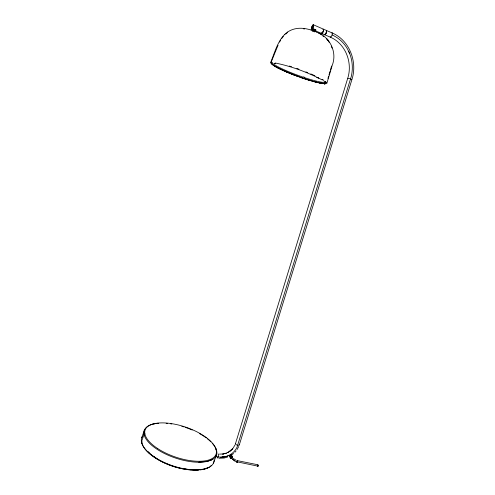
<?xml version="1.0" encoding="UTF-8"?>
<svg xmlns="http://www.w3.org/2000/svg" width="495" height="495" viewBox="0 0 495 495"><rect width="100%" height="100%" fill="white"/><g stroke="black" fill="none" stroke-linecap="round" stroke-linejoin="round"><path stroke-width="0.74" d="M325.487 81.817A29.007 3.533 20.1 0 1 324.856 83.395L324.287 83.432L324.51 84.063L325.116 83.927L324.454 84.032L324.287 83.432L326.001 82.764L325.178 81.514M231.864 457.331L231.938 456.619M229.816 456.149L229.754 456.402A0.947 0.489 -32 0 0 229.903 456.631M314.709 30.362C317.369 31.717 313.112 28.104 312.166 28.716L313.001 25.61L311.411 28.902L312.623 29.428M313.05 26.198L313.001 25.61M211.186 460.096L207.591 461.321A38.109 16.1 18.7 0 1 170.076 456.031A38.109 16.1 18.7 0 1 144.342 435.439L144.045 434.344L144.868 433.892L144.045 434.344L141.452 441.868L141.873 442.573L141.731 440.989L141.824 442.047M315.525 30.845L321.657 33.487C322.833 33.153 324.51 29.125 322.994 29.335M257.468 466.525A0.953 0.334 -79.3 0 0 257.573 466.637L258.112 465.708L257.926 464.786L237.383 460.635L236.882 461.303M312.846 29.514L311.411 28.902A2.37 0.6 -68 0 1 311.497 27.924L311.881 26.73A2.37 0.6 -68 0 1 313.471 25.028A2.37 0.6 -68 0 1 312.166 28.716C312.815 28.042 317.344 31.532 314.832 30.443M311.497 27.924L311.881 26.73M330.437 70.03L331.594 66.027M231.982 456.836L232.204 457.126C230.571 460.146 232.947 454.948 232.056 457.25A1.151 0.6 -32.1 0 1 231.641 457.646L231.468 457.751A1.101 0.575 -32.1 0 1 230.447 457.918A1.101 0.575 -32.1 0 1 230.416 457.219L230.348 457.844A1.151 0.6 -32.1 0 0 230.645 457.974L232.18 457.034L231.549 455.493L230.639 456.656L229.618 456.371L231.245 455.084M326.811 83.494L332.182 65.47C337.417 52.458 330.103 37.088 317.122 32.348M327.956 78.359L328.587 76.261M329.008 74.863L330.054 71.36M235.472 443.681L347.738 78.253C352.768 62.785 345.683 43.69 330.326 37.162M239.295 444.937L351.933 79.491C357.631 62.005 349.662 40.417 332.312 33.004M230.398 457.244C229.853 458.611 232.372 457.745 232.211 456.798L231.908 456.483M230.299 457.219L230.324 458.017L231.703 457.689L232.359 456.866L231.938 456.353M313.273 26.377L312.809 27.602M323.408 30.746L322.944 31.965A2.357 0.625 -67.8 0 1 322.096 33.283M141.78 437.679L144.435 430M312.562 31.037L312.797 30.362L314.993 31.303A1.732 0.322 20.3 0 1 315.049 31.581M313.063 31.253L313.818 29.106M313.483 30.702L314.294 31.074L313.842 30.845L314.436 29.149M314.257 31.767L315.012 29.62M213.456 463.128L216.34 455.245M271.248 61.968L272.621 58.559M272.764 58.212L273.587 56.176M273.716 55.83L275.498 51.418M270.567 62.618C275.752 50.403 279.359 32.732 294.445 28.976C299.661 27.64 305.093 28.271 310.198 29.768M275.641 51.053L278.054 45.255M231.233 454.936L229.519 456.143M232.081 457.213C232.044 456.087 232.403 457.962 231.419 457.986M229.859 456.068L229.754 456.402A0.984 0.507 -32 0 0 229.94 456.644M229.76 456.291L229.859 456.588L229.884 456.037M235.032 444.9L232.941 448.383L229.897 451.248L232.594 448.885L228.096 452.387L227.533 452.653L228.746 451.997L225.454 453.5L224.922 453.637L226.252 453.203L222.651 454.125L223.554 453.952L219.483 454.119M238.732 446.49L237.111 449.51M279.601 42.1L280.535 40.2M312.289 26.39L312.908 25.598M230.348 457.59L230.41 457.584A0.947 0.495 -32.1 0 0 230.559 457.813L231.122 457.813A0.947 0.495 -32.1 0 0 231.728 457.473M281.655 38.542L283.332 36.42M231.833 456.594A1.256 0.656 -32.1 0 1 232.365 457.392L232.136 457.683M257.678 464.978L258.105 465.009A0.897 0.316 -79.3 0 1 257.926 466.315L257.573 466.637M234.884 452.269L236.065 450.933M312.692 25.208L313.415 24.837M237.037 460.888L237.482 460.87L237.439 461.662L237.074 462.448L236.808 462.206M285.819 34.025L286.914 33.153M284.446 34.576L284.817 34.279M287.236 32.348L287.589 32.07M232.186 454.589L233.584 453.488M271.823 62.655L271.464 63.242L271.854 63.923M321.923 33.431L321.558 33.4L324.819 34.805L326.18 32.862L326.576 30.523L313.323 24.756M212.93 459.15L207.615 461.315M324.522 34.409C325.71 35.386 327.04 31.061 326.483 30.443M229.686 456.149L229.216 456.124L231.363 454.831L232.495 456.935M230.639 456.656L231.481 455.951A1.151 0.6 -32 0 0 231.573 455.598L231.549 455.493M209.738 466.952L204.231 469.062L197.474 469.897A38.016 16.477 18.7 0 1 184.573 468.864M324.547 34.563C325.797 35.021 327.121 31.371 326.36 30.43L332.089 32.911M231.648 457.628L230.367 457.838L230.348 457.361M229.655 456.124L231.326 454.763M228.034 455.815C224.21 457.516 219.86 457.547 215.857 456.508M351.772 79.547L349.86 78.606L347.905 78.414M227.539 457.083L224.099 458.042L218.901 458.265M151.575 424.5L152.794 424.159M151.817 424.425L152.875 424.135M231.122 457.813L230.559 457.813M207.591 461.321L198.755 462.25M155.393 423.609L153.4 423.992L154.836 423.72M314.572 31.098C315.996 30.938 311.541 29.378 312.661 30.412M314.777 31.111L314.616 30.739M222.416 456.817L223.777 456.625M310.371 29.948L310.563 29.935A3.465 0.637 20.3 0 1 314.177 30.894A3.465 0.637 20.3 0 1 316.651 32.41M230.113 456.681L230.466 456.625L230.045 456.675M325.227 83.544L323.94 83.556A28.995 3.533 20.1 0 1 319.832 82.974A29.236 3.564 20.1 0 1 313.347 81.421M230.163 456.786L229.612 456.464A1.151 0.6 -32.1 0 1 229.711 456.112M220.343 457.232L224.984 456.817A15.852 13.767 -30.4 0 0 236.981 447.356L351.227 76.645A35.436 32.46 -86.4 0 0 349.742 53.714L347.552 49.092A35.436 32.46 -86.4 0 0 334.032 35.875L332.077 34.935M303.515 76.966L304.227 77.288M323.94 83.556L324.788 83.705L325.221 82.244L324.745 83.711L319.541 82.838A29.007 3.533 20.1 0 1 300.917 77.468L284.427 71.002M324.287 83.432L319.541 82.838M166.382 423.324L167.558 423.442M230.645 458.011L231.035 458.085M303.466 28.815L304.574 28.964M312.753 30.43C311.244 30.226 314.313 30.733 312.753 30.43A1.732 0.322 20.3 0 0 311.93 30.436M275.158 62.983C291.586 66.299 307.544 72.251 322.369 80.029M257.994 466.172L235.997 461.612L232.316 459.007L231.567 457.912L232.149 456.916M230.385 457.102A1.256 0.656 -32.1 0 0 230.559 458.079A1.256 0.656 -32.1 0 0 232.149 457.281A1.256 0.656 -32.1 0 0 231.889 456.353L232.365 456.681M318.761 78.068L317.994 77.845M321.62 33.456C322.808 33.134 324.386 29.552 323.105 29.242L323.532 29.211A2.357 0.625 -67.8 0 1 323.513 30.35M311.237 80.772L309.326 80.209A30.511 3.725 20.1 0 1 302.866 78.142L300.911 77.468M313.422 30.226L312.357 30.071L312.555 30.343M303.72 76.997L304.06 77.115M313.286 30.641L313.842 30.845M318.112 77.882L316.781 77.331M296.808 68.44L298.943 69.201M298.33 76.552L295.812 75.63A29.007 3.533 20.1 0 1 275.164 66.373L273.358 65.204M313.601 30.356L314.418 30.727L313.966 30.498M295.342 75.5L277.794 67.908M231.839 456.347L232.359 456.866M305.904 71.905L307.779 72.654M314.201 30.907L315.03 31.272M312.673 30.721L313.174 30.931M312.054 27.046L313.279 27.572M324.819 34.805L330.549 37.261M310.792 73.91L312.531 74.671M313.125 74.931L314.9 75.716M236.121 460.245L233.312 458.481M318.601 33.072L319.925 33.802M320.277 34.007L322.035 34.984M276.724 67.258L274.465 65.94A29.007 3.533 20.1 0 1 272.058 62.568M156.197 458.191L151.73 455.159A38.072 16.502 18.7 0 1 141.737 443.099L141.329 440.791A38.072 16.502 18.7 0 1 142.257 436.602M234.729 461.043L232.316 459.007M323.718 80.871L324.788 81.625M322.95 36.086L323.73 36.692M315.173 29.954L315.829 30.325L315.779 29.811M148.896 452.857L152.936 456.037A38.072 16.502 18.7 0 0 192.085 469.798A38.072 16.502 18.7 0 0 214.18 460.109M315.012 29.818L315.748 30.337L315.853 30.009M324.695 34.792L324.522 34.273M141.824 442.555L141.323 440.692M326.917 39.581L327.733 40.541M326.681 38.635L328.798 41.178L327.214 39.272M328.952 41.976L329.255 42.44M232.019 456.675L232.198 456.99M348.734 51.35L349.755 53.738M215.672 448.13L216.81 452.17M331.279 46.109L332.046 48.083M237.383 460.635C237.804 461.093 237.093 463.215 236.796 462.014M151.829 424.425A38.109 16.1 18.7 0 0 143.921 433.193L144.361 435.538M141.452 441.868L141.817 443.279M321.515 33.289L321.49 32.918A2.357 0.625 -67.8 0 0 321.502 33.227L321.49 32.887M143.903 433.02L144.045 434.344M156.754 423.423A38.109 16.1 18.7 0 1 158.159 423.281M211.241 465.486A37.422 16.255 18.7 0 1 210.375 466.278M208.222 467.67A37.422 16.255 18.7 0 1 206.941 468.258M206.248 468.524A37.422 16.255 18.7 0 1 200.079 469.904M198.681 470.033A37.422 16.255 18.7 0 1 142.597 444.962M142.362 444.355A37.422 16.255 18.7 0 1 141.997 443.161M212.237 443.223A38.121 16.106 18.7 0 1 211.192 460.103M156.222 423.485A38.121 16.106 18.7 0 1 158.32 423.262M166.165 423.312A38.121 16.106 18.7 0 1 167.428 423.423M170.558 423.8A38.121 16.106 18.7 0 1 171.796 423.992M181.82 426.275A38.121 16.106 18.7 0 1 183.787 426.869M185.111 427.303A38.121 16.106 18.7 0 1 192.233 430.019M199.466 433.571A38.121 16.106 18.7 0 1 201.941 435.018M202.511 435.371A38.121 16.106 18.7 0 1 206.211 437.877M207.436 438.811A38.121 16.106 18.7 0 1 210.901 441.837M190.878 469.829A34.873 15.203 18.7 0 1 187.333 469.52M185.464 469.272A34.873 15.203 18.7 0 1 153.821 456.736M149.317 452.925A34.873 15.203 18.7 0 1 147.974 451.508M230.583 456.699A1.151 0.6 -32 0 1 230.107 456.836M230.899 458.104A0.984 0.514 -32.1 0 1 230.726 458.067M232.365 457.392A1.256 0.656 -32.1 0 1 230.788 458.321A1.256 0.656 -32.1 0 1 230.472 457.399M231.765 456.458A1.101 0.575 -32.1 0 1 232.204 456.675M331.755 33.122A2.345 0.65 -67.5 0 1 332.355 33.883A2.345 0.65 -67.5 0 1 331.161 36.729A2.345 0.65 -67.5 0 1 330.239 36.729M217.924 453.989A2.104 0.637 -78.2 0 1 218.332 456.198A2.104 0.637 -78.2 0 1 217.076 457.776M239.271 444.609A2.011 0.835 17.7 0 1 237.062 445.085A2.011 0.835 17.7 0 1 235.75 443.421M223.684 456.675A15.852 13.773 -30.4 0 1 222.632 456.805M312.073 30.882A3.465 0.637 20.3 0 1 312.394 30.975M314.535 31.779A3.465 0.637 20.3 0 1 314.808 31.903M289.358 66.039A29.007 3.533 20.1 0 1 291.506 66.714M322.802 83.457A29.428 3.589 20.1 0 1 303.596 78.433M303.132 78.278A29.428 3.589 20.1 0 1 284.229 70.977L280.022 69.028A29.428 3.589 20.1 0 1 271.433 62.506M322.158 79.318A29.428 3.589 20.1 0 1 323.575 80.178M325.679 81.743A29.428 3.589 20.1 0 1 326.242 83.209M271.279 63.546A29.05 3.539 20.1 0 1 271.161 62.704M325.939 82.25A29.019 3.583 20.1 0 1 304.518 77.622M302.556 76.96A29.019 3.583 20.1 0 1 271.922 62.562M314.814 31.358L314.492 31.086L314.777 31.303M275.208 63.719L274.478 63.465L275.177 63.713M157.379 448.359A37.49 15.809 18.7 0 0 215.863 454.695A37.49 15.809 18.7 0 0 168.479 423.231A37.49 15.809 18.7 0 0 157.379 448.359"/></g></svg>
